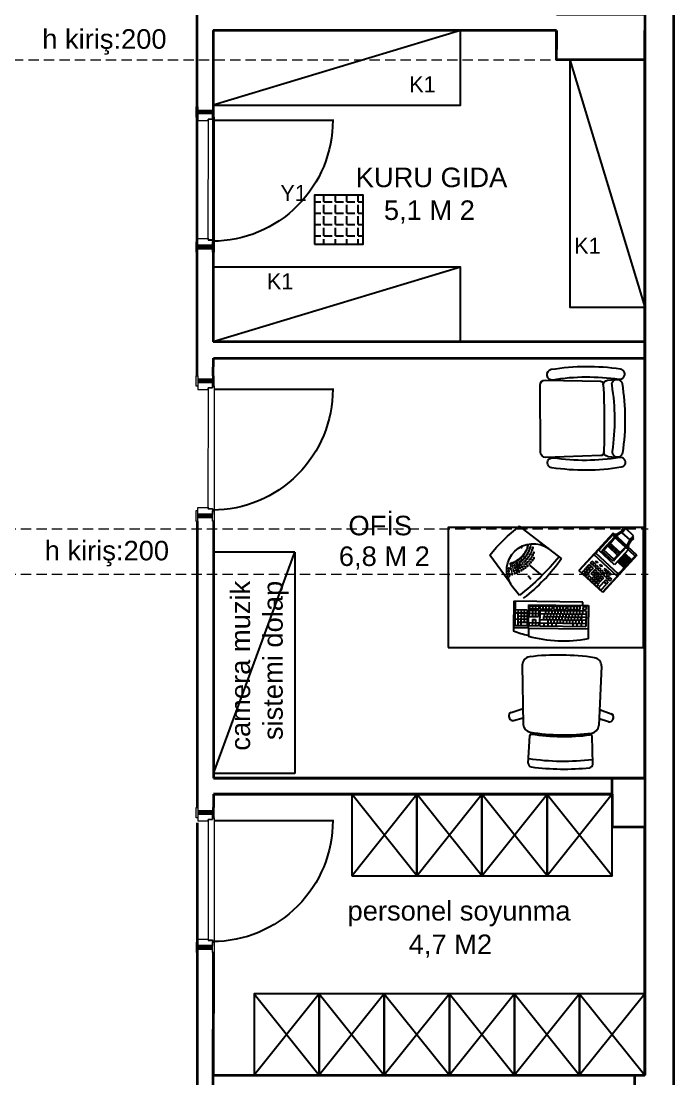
# Model space of a CAD drawing. Header units: millimetres. Extents: x 30084 to 42641, y -1284 to 1636.
# Drawn here: x 32690 to 33091, y -80 to 570 of the extents above; entities that cross this region are included whole.
import ezdxf

# ---------------------------------------------------------------- set-up
doc = ezdxf.new("R2010")
doc.units = ezdxf.units.MM
for name, pattern in [('CENTER2', [28.575, 19.05, -3.175, 3.175, -3.175]), ('DASHED', [19.05, 12.7, -6.35]), ('DASHED2', [9.525, 6.35, -3.175])]:
    doc.linetypes.add(name, pattern=pattern)
for name, color, linetype, lineweight in [('1-kutu profil', 5, 'Continuous', 0), ('b_mob kesit', 14, 'Continuous', 30), ('no3_duvar mevcut', 4, 'Continuous', 35), ('no3_kiriş izdüşüm', 172, 'DASHED', 15), ('T_alcipan', 32, 'Continuous', 15), ('t_görünüş', 45, 'Continuous', 25), ('t_tarama', 252, 'Continuous', 25), ('t_tefris', 38, 'Continuous', 25), ('t_tefris ince', 34, 'Continuous', 15), ('t_ölçü', 40, 'Continuous', 25)]:
    doc.layers.add(name, color=color, linetype=linetype, lineweight=lineweight)
for name, color, linetype in [('S2000-002 Çizgi', 7, 'Continuous'), ('t_tefriş', 206, 'Continuous'), ('TEMEL', 2, 'Continuous')]:
    doc.layers.add(name, color=color, linetype=linetype)
doc.layers.add('Y-MEVCUT AGACLAR', color=251, linetype='CENTER2', lineweight=15, plot=False)
doc.styles.get("Standard").update_dxf_attribs({"font": 'arial.ttf'})
doc.styles.add('TAKSİM', font='GOTHIC.TTF', dxfattribs={"height": 20})

# ---------------------------------------------------------------- blocks, each defined once
blk = doc.blocks.new('llllll')
at = {"layer": 'b_mob kesit'}
for p, q in [((7243.17, -4372.43), (7234.27, -4367.87)), ((7243.72, -4371.36), (7234.82, -4366.8)), ((7200.82, -4454.96), (7191.92, -4450.39)), ((7201.37, -4453.89), (7192.47, -4449.32))]:
    blk.add_line(p, q, dxfattribs=at)
at = {"layer": 'T_alcipan'}
blk.add_line((7201.37, -4453.89), (7192.47, -4449.32), dxfattribs=at)
at = {"layer": 't_tarama'}
blk.add_line((7205.1, -4449.9), (7277.48, -4487.04), dxfattribs=at)
blk.add_arc((7203.73, -4448.86), 82.29, 332.62671, 62.70128, dxfattribs=at)
at = {"layer": 't_tefris ince'}
for points in [[(7232.79, -4370.76), (7231.72, -4370.21), (7234.92, -4363.98), (7235.99, -4364.53)], [(7241.69, -4375.32), (7242.75, -4375.87), (7245.95, -4369.64), (7244.88, -4369.1)], [(7193.95, -4446.43), (7192.88, -4445.88), (7189.69, -4452.11), (7190.76, -4452.66)], [(7202.85, -4451), (7203.92, -4451.55), (7200.72, -4457.77), (7199.65, -4457.23)]]:
    blk.add_lwpolyline(points, close=True, dxfattribs=at)
for points in [[(7233.82, -4368.76), (7231.76, -4372.76), (7237.99, -4375.96), (7238.45, -4375.07), (7241.12, -4376.44), (7242.71, -4373.32), (7233.82, -4368.76)], [(7204.18, -4451.68), (7202.85, -4451), (7203.42, -4449.89), (7200.75, -4448.52), (7238.26, -4375.42)], [(7237.9, -4376.13), (7238.26, -4375.42), (7240.93, -4376.79), (7241.39, -4375.9), (7242.72, -4376.59), (7204.18, -4451.68), (7204.18, -4451.68)], [(7192.93, -4448.43), (7194.98, -4444.43), (7201.21, -4447.63), (7200.75, -4448.52), (7203.42, -4449.89), (7201.82, -4453), (7192.93, -4448.43)]]:
    blk.add_lwpolyline(points, dxfattribs=at)
blk = doc.blocks.new('A$C4380156F')
for p, q in [((85.7, 195), (74.2, 200)), ((74.2, 200), (74.2, 0)), ((74.2, 200), (384.7, 200)), ((79.9, 197.5), (384.7, 197.5)), ((85.7, 195), (85.7, 106)), ((85.7, 195), (120.4, 195)), ((114.3, 197.5), (180.3, 197.5)), ((116.8, 195.6), (114.3, 197.5)), ((116, 196.2), (119, 196.2)), ((119.8, 195.6), (117.3, 197.5)), ((123.8, 195.6), (121.3, 197.5)), ((123, 196.2), (126, 196.2)), ((126.8, 195.6), (124.3, 197.5)), ((124.4, 195), (127.4, 195)), ((130.8, 195.6), (128.3, 197.5)), ((130, 196.2), (133, 196.2)), ((133.8, 195.6), (131.3, 197.5)), ((131.4, 195), (134.4, 195)), ((137.8, 195.6), (135.3, 197.5)), ((137, 196.2), (140, 196.2)), ((140.8, 195.6), (138.3, 197.5)), ((138.4, 195), (141.4, 195)), ((144.8, 195.6), (142.3, 197.5)), ((144, 196.2), (147, 196.2)), ((147.8, 195.6), (145.3, 197.5)), ((145.4, 195), (148.4, 195)), ((151.8, 195.6), (149.3, 197.5)), ((151, 196.2), (154, 196.2)), ((154.8, 195.6), (152.3, 197.5)), ((152.4, 195), (155.4, 195)), ((158.8, 195.6), (156.3, 197.5)), ((158, 196.2), (161, 196.2)), ((161.8, 195.6), (159.3, 197.5)), ((159.4, 195), (162.4, 195)), ((165.8, 195.6), (163.3, 197.5)), ((165, 196.2), (168, 196.2)), ((168.8, 195.6), (166.3, 197.5)), ((166.4, 195), (169.4, 195)), ((172.8, 195.6), (170.3, 197.5)), ((172, 196.2), (175, 196.2)), ((175.8, 195.6), (173.3, 197.5)), ((173.4, 195), (176.4, 195)), ((179.8, 195.6), (177.3, 197.5)), ((179, 196.2), (182, 196.2)), ((182.8, 195.6), (180.3, 197.5)), ((180.4, 195), (223.7, 195)), ((223.7, 195), (220.6, 197.5)), ((223.7, 195), (236.7, 195)), ((236.7, 195), (250.7, 197.5)), ((236.7, 195), (236.7, 5)), ((250.7, 197.5), (250.7, 2.5)), ((384.7, 200), (384.7, 0)), ((79.9, 138.3), (79.9, 6.3)), ((85.7, 138.3), (79.9, 138.3)), ((85.7, 138.3), (210.7, 138.3)), ((117.6, 194), (117.6, 143)), ((117.6, 143), (120.6, 143)), ((120.6, 194), (120.6, 143)), ((124.6, 194), (124.6, 143)), ((124.6, 143), (127.6, 143)), ((127.6, 194), (127.6, 143)), ((131.6, 194), (131.6, 143)), ((131.6, 143), (134.6, 143)), ((134.6, 194), (134.6, 143)), ((138.6, 194), (138.6, 143)), ((138.6, 143), (141.6, 143)), ((141.6, 194), (141.6, 143)), ((145.6, 194), (145.6, 143)), ((145.6, 143), (148.6, 143)), ((148.6, 194), (148.6, 143)), ((152.6, 194), (152.6, 143)), ((152.6, 143), (155.6, 143)), ((155.6, 194), (155.6, 143)), ((159.6, 194), (159.6, 143)), ((159.6, 143), (162.6, 143)), ((162.6, 194), (162.6, 143)), ((166.6, 194), (166.6, 143)), ((166.6, 143), (169.6, 143)), ((169.6, 194), (169.6, 143)), ((173.6, 194), (173.6, 143)), ((173.6, 143), (176.6, 143)), ((176.6, 194), (176.6, 143)), ((180.6, 194), (180.6, 143)), ((180.6, 143), (183.6, 143)), ((183.6, 194), (183.6, 143)), ((210.7, 138.3), (210.7, 6.3)), ((266.1, 162.5), (276.1, 162.5)), ((266.1, 147.5), (266.1, 162.5)), ((266.1, 147.5), (276.1, 147.5)), ((266.1, 144.5), (276.1, 144.5)), ((266.1, 129.5), (266.1, 144.5)), ((276.1, 147.5), (276.1, 162.5)), ((276.1, 129.5), (276.1, 144.5)), ((287.3, 185.5), (287.3, 170.5)), ((302.1, 185.3), (287.3, 185.3)), ((302.1, 170.5), (287.3, 170.5)), ((302.1, 167.5), (287.3, 167.5)), ((287.3, 167.5), (287.3, 152.5)), ((302.1, 152.5), (287.3, 152.5)), ((302.1, 149.5), (287.3, 149.5)), ((287.3, 149.5), (287.3, 124.9)), ((302.1, 185.5), (302.1, 170.5)), ((302.1, 167.5), (302.1, 152.5)), ((302.1, 149.5), (302.1, 124.9)), ((328.7, 181.5), (313.9, 181.5)), ((313.9, 181.5), (313.9, 161.5)), ((328.7, 161.5), (313.9, 161.5)), ((328.7, 143.5), (313.9, 143.5)), ((313.9, 143.5), (313.9, 128.5)), ((328.7, 181.5), (328.7, 161.5)), ((328.7, 143.5), (328.7, 128.5)), ((381.9, 181.5), (331.6, 181.5)), ((331.6, 181.5), (331.6, 161.5)), ((381.9, 161.5), (331.6, 161.5)), ((331.6, 143.5), (331.6, 128.5)), ((346.4, 143.5), (331.6, 143.5)), ((346.4, 143.5), (346.4, 128.5)), ((349.4, 143.5), (349.4, 128.5)), ((364.1, 143.5), (349.4, 143.5)), ((364.1, 143.5), (364.1, 128.5)), ((367.1, 148.5), (381.9, 148.5)), ((367.1, 148.5), (367.1, 128.5)), ((381.9, 181.5), (381.9, 161.5)), ((381.9, 148.5), (381.9, 128.5)), ((0, 103.3), (0, 37.3)), ((0, 103.3), (17.7, 103.3)), ((31.9, 111.3), (9.2, 111.3)), ((9.2, 105.3), (9.2, 111.3)), ((32.6, 105.3), (9.2, 105.3)), ((11.7, 103.3), (11.7, 105.3)), ((14.7, 114.8), (22.6, 114.8)), ((14.7, 113.3), (14.7, 114.8)), ((14.7, 113.3), (22.6, 113.3)), ((35.3, 103.3), (17.7, 103.3)), ((20.6, 113.3), (20.6, 111.3)), ((22.6, 114.8), (25.5, 111.3)), ((22.6, 113.3), (22.6, 111.3)), ((23.7, 103.3), (23.7, 105.3)), ((66.2, 119.3), (31.9, 111.3)), ((66.9, 113.3), (32.6, 105.3)), ((35.3, 37.3), (35.3, 103.3)), ((74.2, 119.3), (66.2, 119.3)), ((74.2, 126.3), (66.9, 126.3)), ((66.9, 119.3), (66.9, 126.3)), ((74.2, 113.3), (66.9, 113.3)), ((66.9, 106.3), (66.9, 113.3)), ((74.2, 106.3), (66.9, 106.3)), ((71.2, 119.3), (71.2, 126.3)), ((71.2, 106.3), (71.2, 113.3)), ((82.8, 28.3), (82.8, 112.3)), ((85.7, 117.3), (83, 112.6)), ((85.7, 117.3), (200.7, 117.3)), ((85.7, 114.3), (85.7, 26.3)), ((131.7, 111.3), (85.7, 114.3)), ((131.7, 117.3), (131.7, 23.3)), ((133.7, 117.3), (133.7, 23.3)), ((143.1, 117.3), (143.1, 23.3)), ((146.7, 115.3), (143.2, 117.3)), ((153.7, 117.3), (146.7, 115.3)), ((146.7, 111.3), (146.7, 115.3)), ((153.7, 111.3), (146.7, 111.3)), ((153.7, 117.3), (188.7, 114.3)), ((153.7, 117.3), (153.7, 111.3)), ((153.7, 111.3), (188.7, 111.3)), ((153.7, 29.3), (153.7, 111.3)), ((188.7, 114.3), (200.7, 117.3)), ((188.7, 111.3), (188.7, 114.3)), ((188.7, 111.3), (188.7, 29.3)), ((200.7, 117.3), (200.7, 23.3)), ((266.1, 129.5), (276.1, 129.5)), ((266.1, 126.5), (276.1, 126.5)), ((266.1, 111.5), (266.1, 126.5)), ((266.1, 111.5), (276.1, 111.5)), ((268.6, 72.5), (268.6, 87.5)), ((268.6, 87.5), (273.6, 87.5)), ((273.6, 72.5), (268.6, 72.5)), ((269.3, 76.7), (269.3, 86.7)), ((269.3, 86.7), (272.8, 86.7)), ((272.8, 76.7), (269.3, 76.7)), ((272.8, 86.7), (272.8, 76.7)), ((273.6, 87.5), (273.6, 72.5)), ((276.1, 111.5), (276.1, 126.5)), ((302.1, 124.9), (287.3, 124.9)), ((302.1, 117.9), (287.3, 117.9)), ((287.3, 117.9), (287.3, 102.9)), ((302.1, 102.9), (287.3, 102.9)), ((302.1, 97.1), (287.3, 97.1)), ((287.3, 97.1), (287.3, 82.1)), ((302.1, 82.1), (287.3, 82.1)), ((302.1, 76.3), (287.3, 76.3)), ((287.3, 76.3), (287.3, 61.3)), ((302.1, 117.9), (302.1, 102.9)), ((302.1, 97.1), (302.1, 82.1)), ((302.1, 76.3), (302.1, 61.3)), ((328.7, 128.5), (313.9, 128.5)), ((328.7, 125.5), (313.9, 125.5)), ((313.9, 125.5), (313.9, 110.5)), ((328.7, 110.5), (313.9, 110.5)), ((328.7, 107.5), (313.9, 107.5)), ((328.7, 107.5), (313.9, 107.5)), ((313.9, 107.5), (313.9, 92.5)), ((328.7, 92.5), (313.9, 92.5)), ((328.7, 92.5), (313.9, 92.5)), ((328.7, 84.5), (313.9, 84.5)), ((313.9, 84.5), (313.9, 69.5)), ((328.7, 69.5), (313.9, 69.5)), ((328.7, 125.5), (328.7, 110.5)), ((328.7, 107.5), (328.7, 92.5)), ((328.7, 84.5), (328.7, 69.5)), ((346.4, 128.5), (331.6, 128.5)), ((346.4, 125.5), (331.6, 125.5)), ((331.6, 125.5), (331.6, 110.5)), ((346.4, 110.5), (331.6, 110.5)), ((346.4, 107.5), (331.6, 107.5)), ((331.6, 107.5), (331.6, 92.5)), ((346.4, 92.5), (331.6, 92.5)), ((346.4, 84.5), (331.6, 84.5)), ((331.6, 84.5), (331.6, 69.5)), ((346.4, 69.5), (331.6, 69.5)), ((346.4, 125.5), (346.4, 110.5)), ((346.4, 107.5), (346.4, 92.5)), ((346.4, 84.5), (346.4, 69.5)), ((364.1, 128.5), (349.4, 128.5)), ((364.1, 125.5), (349.4, 125.5)), ((349.4, 125.5), (349.4, 110.5)), ((364.1, 110.5), (349.4, 110.5)), ((364.1, 107.5), (349.4, 107.5)), ((349.4, 107.5), (349.4, 92.5)), ((364.1, 92.5), (349.4, 92.5)), ((364.1, 125.5), (364.1, 110.5)), ((364.1, 107.5), (364.1, 92.5)), ((381.9, 128.5), (367.1, 128.5)), ((381.9, 125.5), (367.1, 125.5)), ((367.1, 125.5), (367.1, 110.5)), ((381.9, 110.5), (367.1, 110.5)), ((381.9, 107.5), (367.1, 107.5)), ((367.1, 107.5), (367.1, 92.5)), ((381.9, 92.5), (367.1, 92.5)), ((381.9, 89.5), (367.1, 89.5)), ((367.1, 89.5), (367.1, 69.5)), ((367.1, 69.5), (381.9, 69.5)), ((381.9, 125.5), (381.9, 110.5)), ((381.9, 107.5), (381.9, 92.5)), ((381.9, 89.5), (381.9, 69.5)), ((0, 37.3), (17.7, 37.3)), ((32.6, 35.3), (9.2, 35.3)), ((9.2, 35.3), (9.2, 29.3)), ((31.9, 29.3), (9.2, 29.3)), ((11.7, 37.3), (11.7, 35.3)), ((14.7, 27.3), (22.6, 27.3)), ((14.7, 27.3), (14.7, 25.8)), ((14.7, 25.8), (22.6, 25.8)), ((35.3, 37.3), (17.7, 37.3)), ((20.6, 27.3), (20.6, 29.3)), ((22.6, 25.8), (25.5, 29.3)), ((22.6, 27.3), (22.6, 29.3)), ((23.7, 37.3), (23.7, 35.3)), ((66.2, 21.3), (31.9, 29.3)), ((66.9, 27.3), (32.6, 35.3)), ((74.2, 21.3), (66.2, 21.3)), ((66.9, 34.3), (66.9, 27.3)), ((74.2, 34.3), (66.9, 34.3)), ((74.2, 27.3), (66.9, 27.3)), ((66.9, 21.3), (66.9, 14.3)), ((74.2, 14.3), (66.9, 14.3)), ((71.2, 34.3), (71.2, 27.3)), ((71.2, 21.3), (71.2, 14.3)), ((85.7, 16.3), (74.2, 11.3)), ((85.7, 6.3), (79.9, 6.3)), ((79.9, 2.5), (384.7, 2.5)), ((85.7, 23.3), (83, 27.9)), ((131.7, 29.3), (85.7, 26.3)), ((85.7, 23.3), (200.7, 23.3)), ((85.7, 23.3), (85.7, 16.3)), ((85.7, 6.3), (210.7, 6.3)), ((146.7, 25.3), (143.2, 23.3)), ((153.7, 29.3), (146.7, 29.3)), ((146.7, 29.3), (146.7, 25.3)), ((153.7, 23.3), (146.7, 25.3)), ((153.7, 23.3), (153.7, 29.3)), ((153.7, 29.3), (188.7, 29.3)), ((153.7, 23.3), (188.7, 26.3)), ((188.7, 29.3), (188.7, 26.3)), ((188.7, 26.3), (200.7, 23.3)), ((223.7, 5), (236.7, 5)), ((236.7, 5), (250.7, 2.5)), ((268.6, 38.5), (268.6, 53.5)), ((268.6, 53.5), (273.6, 53.5)), ((273.6, 38.5), (268.6, 38.5)), ((269.3, 42.7), (269.3, 52.7)), ((269.3, 52.7), (272.8, 52.7)), ((272.8, 42.7), (269.3, 42.7)), ((272.8, 52.7), (272.8, 42.7)), ((273.6, 53.5), (273.6, 38.5)), ((302.1, 61.3), (287.3, 61.3)), ((302.1, 55.5), (287.3, 55.5)), ((287.3, 55.5), (287.3, 40.5)), ((302.1, 40.5), (287.3, 40.5)), ((302.1, 37.5), (287.3, 37.5)), ((287.3, 37.5), (287.3, 22.5)), ((302.1, 22.5), (287.3, 22.5)), ((302.1, 55.5), (302.1, 40.5)), ((302.1, 37.5), (302.1, 22.5)), ((313.9, 55.5), (334.6, 55.5)), ((313.9, 55.5), (313.9, 40.5)), ((313.9, 40.5), (334.6, 40.5)), ((328.7, 37.5), (313.9, 37.5)), ((313.9, 37.5), (313.9, 22.5)), ((328.7, 22.5), (313.9, 22.5)), ((328.7, 37.5), (328.7, 22.5)), ((346.4, 37.5), (331.6, 37.5)), ((331.6, 37.5), (331.6, 22.5)), ((346.4, 22.5), (331.6, 22.5)), ((334.6, 40.5), (334.6, 55.5)), ((337.6, 40.5), (337.6, 55.5)), ((337.6, 55.5), (358.2, 55.5)), ((337.6, 40.5), (358.2, 40.5)), ((346.4, 37.5), (346.4, 22.5)), ((364.1, 37.5), (349.4, 37.5)), ((349.4, 37.5), (349.4, 22.5)), ((364.1, 22.5), (349.4, 22.5)), ((358.2, 40.5), (358.2, 55.5)), ((361.2, 40.5), (361.2, 55.5)), ((361.2, 55.5), (381.9, 55.5)), ((361.2, 40.5), (381.9, 40.5)), ((364.1, 37.5), (364.1, 22.5)), ((381.9, 37.5), (367.1, 37.5)), ((367.1, 37.5), (367.1, 22.5)), ((381.9, 22.5), (367.1, 22.5)), ((381.9, 55.5), (381.9, 40.5)), ((381.9, 37.5), (381.9, 22.5)), ((74.2, 0), (384.7, 0))]:
    blk.add_line(p, q)
for centre, radius, start, end in [((115.6, 194), 2, 0, 53.1301), ((118.6, 194), 2, 0, 52.90993), ((122.6, 194), 2, 0, 53.1301), ((125.6, 194), 2, 0, 52.90993), ((129.6, 194), 2, 0, 53.1301), ((132.6, 194), 2, 0, 52.90993), ((136.6, 194), 2, 0, 53.1301), ((139.6, 194), 2, 0, 52.90993), ((143.6, 194), 2, 0, 53.1301), ((146.6, 194), 2, 0, 52.90993), ((150.6, 194), 2, 0, 53.1301), ((153.6, 194), 2, 0, 52.90993), ((157.6, 194), 2, 0, 53.1301), ((160.6, 194), 2, 0, 52.90993), ((164.6, 194), 2, 0, 53.1301), ((167.6, 194), 2, 0, 52.90993), ((171.6, 194), 2, 0, 53.1301), ((174.6, 194), 2, 0, 52.90993), ((178.6, 194), 2, 0, 53.1301), ((181.6, 194), 2, 0, 52.90993), ((85.8, 110.9), 3.32, 92.95298, 156.69599), ((85.8, 29.6), 3.32, 203.30401, 267.04702)]:
    blk.add_arc(centre, radius, start, end)
blk = doc.blocks.new('A$C270B2AB9')
at = {"color": 162, "rotation": 45}
blk.add_blockref('A$C4380156F', (89, -26.3), dxfattribs=at)
blk = doc.blocks.new('hjhjksas')
at = {"layer": 't_tefris', "extrusion": (0, 0, -1)}
for p, q in [((-27416.24, -6667.18), (-27418.82, -6674.51)), ((-27416.24, -6667.18), (-27418.82, -6674.51)), ((-27411.41, -6668.75), (-27413.16, -6674.62)), ((-27411.41, -6668.75), (-27413.16, -6674.62)), ((-27445.56, -6673.69), (-27409.14, -6674.81)), ((-27445.56, -6673.69), (-27409.14, -6674.81)), ((-27385.2, -6678.22), (-27402.37, -6678.81)), ((-27402.03, -6695), (-27403.03, -6695)), ((-27402.03, -6695), (-27403.03, -6695)), ((-27402.02, -6695.3), (-27403.02, -6695.3)), ((-27402.02, -6695.3), (-27403.02, -6695.3)), ((-27402.03, -6701), (-27403.03, -6701)), ((-27402.03, -6701), (-27403.03, -6701)), ((-27402.02, -6700.7), (-27403.02, -6700.7)), ((-27402.02, -6700.7), (-27403.02, -6700.7)), ((-27445.56, -6722.3), (-27409.14, -6721.18)), ((-27445.56, -6722.3), (-27409.14, -6721.18)), ((-27416.24, -6728.75), (-27418.8, -6721.48)), ((-27418.45, -6722.47), (-27418.8, -6721.48)), ((-27416.24, -6728.75), (-27418.8, -6721.48)), ((-27418.45, -6722.47), (-27418.8, -6721.48)), ((-27411.41, -6727.18), (-27413.16, -6721.31)), ((-27411.41, -6727.18), (-27413.16, -6721.31)), ((-27385.2, -6717.77), (-27402.37, -6717.18))]:
    blk.add_line(p, q, dxfattribs=at)
for centre, radius, start, end in [((27414.36, -6667.84), 2, 19.35633, 107.0092), ((27414.36, -6667.84), 2, 19.35633, 107.0092), ((27423.57, -6697.96), 33.5, 107.0092, 108.9908), ((27423.57, -6697.96), 33.5, 107.0092, 108.9908), ((27413.32, -6668.18), 2, 108.9908, 196.64367), ((27413.32, -6668.18), 2, 108.9908, 196.64367), ((27445.72, -6678.69), 5, 7.60265, 91.7534), ((27445.72, -6678.69), 5, 7.60265, 91.7534), ((27409.29, -6679.8), 5, 91.7534, 171.84592), ((27409.29, -6679.8), 5, 91.7534, 171.84592), ((27301.31, -6697.96), 150.69, 352.37316, 7.60265), ((27301.31, -6697.96), 150.69, 352.37316, 7.60265), ((27423.57, -6697.96), 33.5, 35.0092, 35.89023), ((27423.57, -6697.96), 33.5, 35.0092, 35.89023), ((27536.25, -6698), 133.25, 171.84592, 188.15408), ((27536.25, -6698), 133.25, 171.84592, 188.15408), ((27402.23, -6679.8), 1, 352.26956, 81.84592), ((27402.23, -6679.8), 1, 352.26956, 81.84592), ((27536.25, -6698), 134.25, 172.26956, 187.73044), ((27536.25, -6698), 134.25, 172.26956, 187.73044), ((27529.75, -6698), 142.88, 172.1135, 187.8865), ((27385.09, -6680.22), 2, 86.84127, 172.99508), ((27529.75, -6698), 147.75, 172.99508, 187.00492), ((27402.23, -6716.19), 1, 278.15408, 7.73044), ((27402.23, -6716.19), 1, 278.15408, 7.73044), ((27385.09, -6715.77), 2, 187.00492, 273.15873), ((27445.71, -6717.3), 5, 268.2466, 352.37316), ((27445.71, -6717.3), 5, 268.2466, 352.37316), ((27409.29, -6716.19), 5, 188.15408, 268.2466), ((27409.29, -6716.19), 5, 188.15408, 268.2466), ((27414.36, -6728.09), 2, 252.9908, 340.64367), ((27414.13, -6727.89), 2.28, 230.19293, 337.82389), ((27413.32, -6727.75), 2, 163.35633, 251.0092), ((27413.32, -6727.75), 2, 163.35633, 251.0092)]:
    blk.add_arc(centre, radius, start, end, dxfattribs=at)
blk = doc.blocks.new('K-BKLEME')
for p, q in [((-29.29, 50.29), (-29.81, 56.61)), ((28.51, 50.38), (29.01, 56.7)), ((-28.62, 44.96), (-29.62, 3.17)), ((28.98, 3.25), (27.85, 45.04)), ((-25.67, -0.78), (25.04, -0.7))]:
    blk.add_line(p, q)
for points in [[(-29.92, 8.87, -0.077504), (-29.99, 59.05, 1), (-37.61, 60.23, 0.077504), (-37.53, 7.67, 1)], [(-25.49, 53.81, -0.077504), (24.69, 53.88, 1), (25.87, 61.5, 0.077504), (-26.69, 61.42, 1)], [(29.25, 8.96, 0.077504), (29.18, 59.14, -1), (36.79, 60.34, -0.077504), (36.87, 7.78, -1)]]:
    blk.add_lwpolyline(points, format="xyb", close=True)
for centre, radius, start, end in [((-25.92, 50.57), 3.39, 184.69448, 272.6484), ((25.13, 50.65), 3.39, 267.5228, 355.47671), ((-26.36, 44.9), 2.26, 92.71973, 178.61685), ((-0.25, -519.63), 567.43, 87.45146, 92.6484), ((25.59, 44.98), 2.26, 1.55435, 87.45146), ((-25.67, 3.17), 3.95, 180.0856, 270.0856), ((25.03, 3.25), 3.95, 270.0856, 0.0856)]:
    blk.add_arc(centre, radius, start, end)

msp = doc.modelspace()

# ---------------------------------------------------------------- hatches: boundary and pattern name
h = msp.add_hatch()
h.set_pattern_fill('ANGLE', color=256)
h.set_pattern_definition([(0, (24877.763, 3287.4974), (0, 6.985), [5.08, -1.905]), (90, (24877.763, 3287.4974), (-6.985, 4e-16), [5.08, -1.905])])
h.paths.add_polyline_path([(32869.74, 432.66), (32899.74, 432.66), (32899.74, 462.66), (32869.74, 462.66)])

# ---------------------------------------------------------------- linework, layer by layer
msp.add_lwpolyline([(32869.74, 432.66), (32899.74, 432.66), (32899.74, 462.66), (32869.74, 462.66)], close=True)
at = {"layer": 'no3_duvar mevcut'}
for p, q in [((33090.53, -517.19), (33090.53, 580.35)), ((33018.53, 563.85), (32807.55, 563.85)), ((32807.55, 563.85), (32807.55, 372.53)), ((33018.53, 552.2), (33018.53, 563.85)), ((33018.53, 563.85), (33018.53, 552.2)), ((33018.53, 552.2), (33018.53, 563.85)), ((33072.64, 366.03), (33072.64, 563.85)), ((33072.64, 104.7), (33072.64, 558.7)), ((33072.64, 558.7), (33072.64, -77.8)), ((33072.64, 545.85), (33018.53, 545.85)), ((32797.55, 372.53), (32797.55, 362.53)), ((33072.64, 372.53), (32807.55, 372.53)), ((32797.55, 362.53), (32797.55, 351.68)), ((32807.61, 351.68), (32807.63, 362.53)), ((32807.63, 362.53), (33017.95, 362.53)), ((32807.63, 362.53), (33072.64, 362.53)), ((32797.78, 262.53), (32797.78, 86.66)), ((32807.8, 262.53), (32807.73, 104.7)), ((32807.73, 104.7), (33072.64, 104.7)), ((33072.64, 104.7), (32807.73, 104.7)), ((33052.64, 94.7), (33052.64, 104.7)), ((33052.64, 104.7), (33072.64, 104.7)), ((32807.73, 94.7), (32807.72, 86.66)), ((33052.64, 94.7), (32807.73, 94.7)), ((33052.64, 94.7), (33052.64, 74.7)), ((32797.6, 77.23), (32797.6, -215.17)), ((33052.64, 74.7), (33072.64, 74.7)), ((33072.64, -77.8), (33072.64, 74.7)), ((32807.45, -2.49), (32807.38, -182.97)), ((32807.63, -2.49), (32807.55, -77.8)), ((32807.42, -77.8), (33066.37, -77.8)), ((32807.55, -77.8), (33072.64, -77.8)), ((33066.37, -77.8), (33065.93, -329.15)), ((33066.37, -77.8), (33072.64, -77.8))]:
    msp.add_line(p, q, dxfattribs=at)
for points in [[(32235.14, -523.15), (32681.01, -523.15), (32681.01, -517.19), (33090.53, -517.19), (33090.53, 580.35), (33090.53, 965.85), (32331.14, 965.85), (32331.14, 357.61), (32384.14, 357.61), (32384.14, 177.85), (32375.14, 177.85), (32375.14, -50.15), (32335.14, -50.15), (32335.14, -201.15), (32235.14, -201.15), (32235.14, -523.15)], [(32797.55, 580.35), (32797.55, 362.53)], [(33018.53, 573.85), (33072.64, 573.85), (33072.64, 545.85), (33018.53, 545.85), (33018.53, 563.85)], [(32807.63, 362.53), (33072.93, 362.53)], [(32807.73, 104.7), (33072.64, 104.7)], [(32807.73, 94.7), (33052.64, 94.7)]]:
    msp.add_lwpolyline(points, dxfattribs=at)
at = {"layer": 'no3_kiriş izdüşüm', "linetype": 'DASHED2'}
for points in [[(32351.14, 545.85), (33072.64, 545.85)], [(32394.14, 257.85), (33074.75, 257.85)], [(32394.14, 229.85), (33074.75, 229.85)]]:
    msp.add_lwpolyline(points, dxfattribs=at)
at = {"layer": 'S2000-002 Çizgi'}
for p, q in [((32959.55, 563.85), (32807.55, 517.85)), ((33026.64, 545.85), (33072.64, 393.85)), ((32959.55, 418.53), (32807.55, 372.53))]:
    msp.add_line(p, q, dxfattribs=at)
for points in [[(32807.55, 517.85), (32959.55, 517.85), (32959.55, 563.85), (32807.55, 563.85)], [(33072.64, 393.85), (33072.64, 545.85), (33026.64, 545.85), (33026.64, 393.85)], [(32807.55, 372.53), (32959.55, 372.53), (32959.55, 418.53), (32807.55, 418.53)]]:
    msp.add_lwpolyline(points, close=True, dxfattribs=at)
at = {"layer": 't_görünüş'}
for p, q in [((32892.64, 44.7), (32932.64, 94.7)), ((32932.64, 44.7), (32892.64, 94.7)), ((32932.64, 44.7), (32972.64, 94.7)), ((32972.64, 44.7), (32932.64, 94.7)), ((32972.64, 44.7), (33012.64, 94.7)), ((33012.64, 44.7), (32972.64, 94.7)), ((33052.64, 94.7), (33012.64, 44.7)), ((33012.93, 94.35), (33052.93, 44.35)), ((32872.64, -27.8), (32832.64, -77.8)), ((32832.64, -27.8), (32872.64, -77.8)), ((32912.64, -27.8), (32872.64, -77.8)), ((32872.64, -27.8), (32912.64, -77.8)), ((32952.64, -27.8), (32912.64, -77.8)), ((32912.64, -27.8), (32952.64, -77.8)), ((32992.64, -27.8), (32952.64, -77.8)), ((32952.64, -27.8), (32992.64, -77.8)), ((33032.64, -27.8), (32992.64, -77.8)), ((32992.64, -27.8), (33032.64, -77.8)), ((33072.64, -27.8), (33032.64, -77.8)), ((33032.64, -27.8), (33072.64, -77.8))]:
    msp.add_line(p, q, dxfattribs=at)
for points in [[(32892.64, 44.7), (32932.64, 44.7), (32932.64, 94.7), (32892.64, 94.7)], [(32932.64, 44.7), (32972.64, 44.7), (32972.64, 94.7), (32932.64, 94.7)], [(32972.64, 44.7), (33012.64, 44.7), (33012.64, 94.7), (32972.64, 94.7)], [(33052.64, 94.7), (33012.64, 94.7), (33012.64, 44.7), (33052.64, 44.7)], [(32872.64, -27.8), (32832.64, -27.8), (32832.64, -77.8), (32872.64, -77.8)], [(32912.64, -27.8), (32872.64, -27.8), (32872.64, -77.8), (32912.64, -77.8)], [(32952.64, -27.8), (32912.64, -27.8), (32912.64, -77.8), (32952.64, -77.8)], [(32992.64, -27.8), (32952.64, -27.8), (32952.64, -77.8), (32992.64, -77.8)], [(33032.64, -27.8), (32992.64, -27.8), (32992.64, -77.8), (33032.64, -77.8)], [(33072.64, -27.8), (33032.64, -27.8), (33032.64, -77.8), (33072.64, -77.8)]]:
    msp.add_lwpolyline(points, close=True, dxfattribs=at)
at = {"layer": 't_tefris', "extrusion": (0, 0, -1)}
for p, q in [((33021.59, 239.46), (32995.77, 259.39)), ((32990.38, 223.87), (32977.42, 241.53)), ((33002.02, 235.24), (33008.35, 229.98)), ((33001.08, 229.13), (33002.77, 226.8)), ((32990.69, 223.39), (32995.78, 216.92)), ((32992.18, 213.23), (32991.95, 196.93)), ((33034.67, 212.64), (32992.18, 213.23)), ((32992.98, 213.22), (32992.77, 198.4)), ((33000.5, 207.79), (32992.91, 207.9)), ((32994.81, 207.87), (32994.78, 205.97)), ((33001.25, 196.6), (33001.45, 211.1)), ((33001.45, 211.1), (33034.65, 210.64)), ((33001.82, 208.59), (33001.84, 210.49)), ((33001.84, 210.49), (33001.82, 208.59)), ((33001.82, 208.59), (33007.52, 208.52)), ((33001.84, 210.49), (33007.54, 210.42)), ((33003.74, 210.47), (33003.72, 208.57)), ((33005.64, 210.44), (33005.62, 208.54)), ((33007.54, 210.42), (33007.52, 208.52)), ((33008.14, 210.41), (33008.12, 208.51)), ((33008.12, 208.51), (33015.71, 208.4)), ((33008.14, 210.41), (33015.74, 210.3)), ((33010.04, 210.38), (33010.02, 208.48)), ((33011.94, 210.36), (33011.91, 208.46)), ((33013.84, 210.33), (33013.81, 208.43)), ((33015.74, 210.3), (33015.71, 208.4)), ((33016.69, 210.27), (33016.67, 208.37)), ((33016.67, 208.37), (33024.26, 208.27)), ((33016.69, 210.27), (33024.29, 210.17)), ((33018.59, 210.25), (33018.57, 208.35)), ((33020.49, 210.22), (33020.46, 208.32)), ((33022.39, 210.19), (33022.36, 208.29)), ((33024.29, 210.17), (33024.26, 208.27)), ((33025.24, 210.17), (33025.21, 208.27)), ((33025.21, 208.27), (33032.81, 208.17)), ((33025.24, 210.17), (33032.84, 210.07)), ((33027.14, 210.15), (33027.11, 208.25)), ((33029.04, 210.12), (33029.01, 208.22)), ((33030.94, 210.09), (33030.91, 208.19)), ((33032.84, 210.07), (33032.81, 208.17)), ((33034.65, 210.64), (33034.67, 212.64)), ((33034.65, 210.64), (33038.15, 210.6)), ((33034.74, 210.04), (33034.71, 208.14)), ((33034.71, 208.14), (33036.61, 208.12)), ((33034.74, 210.04), (33036.64, 210.02)), ((33036.64, 210.02), (33036.61, 208.12)), ((33038.15, 210.6), (33037.95, 196.1)), ((33000.43, 202.1), (32992.83, 202.2)), ((33000.48, 205.9), (32992.88, 206)), ((32994.73, 202.17), (32994.7, 200.27)), ((32994.75, 204.07), (32994.73, 202.17)), ((32994.78, 205.97), (32994.75, 204.07)), ((33000.45, 204), (32994.75, 204.07)), ((32996.63, 202.15), (32996.6, 200.25)), ((32996.65, 204.05), (32996.63, 202.15)), ((32996.68, 205.95), (32996.65, 204.05)), ((32996.71, 207.85), (32996.68, 205.95)), ((32998.53, 202.12), (32998.5, 200.22)), ((32998.55, 204.02), (32998.53, 202.12)), ((32998.58, 205.92), (32998.55, 204.02)), ((32998.6, 207.82), (32998.58, 205.92)), ((33000.43, 202.1), (33000.4, 200.2)), ((33000.45, 204), (33000.43, 202.1)), ((33000.48, 205.9), (33000.45, 204)), ((33000.5, 207.79), (33000.48, 205.9)), ((33001.75, 203.98), (33001.8, 207.78)), ((33001.75, 203.98), (33007.45, 203.9)), ((33001.78, 205.88), (33007.48, 205.8)), ((33001.8, 207.78), (33007.5, 207.7)), ((33003.63, 202.05), (33003.6, 200.15)), ((33003.63, 202.05), (33005.53, 202.03)), ((33003.68, 205.85), (33003.65, 203.95)), ((33003.7, 207.75), (33003.68, 205.85)), ((33005.53, 202.03), (33005.5, 200.13)), ((33005.58, 205.83), (33005.55, 203.93)), ((33005.6, 207.72), (33005.58, 205.83)), ((33007.5, 207.7), (33007.45, 203.9)), ((33008.1, 207.69), (33007.97, 198.19)), ((33008.03, 201.99), (33036.52, 201.6)), ((33008.08, 205.79), (33036.58, 205.4)), ((33008.1, 207.69), (33036.6, 207.3)), ((33010.4, 203.86), (33010.38, 201.96)), ((33010.4, 203.86), (33036.55, 203.5)), ((33010.93, 205.75), (33010.9, 203.85)), ((33011.88, 205.74), (33011.9, 207.64)), ((33012.3, 203.83), (33012.28, 201.93)), ((33012.83, 205.73), (33012.8, 203.83)), ((33013.13, 201.92), (33013.1, 200.02)), ((33013.78, 205.71), (33013.8, 207.61)), ((33014.2, 203.81), (33014.18, 201.91)), ((33014.73, 205.7), (33014.7, 203.8)), ((33015.03, 201.89), (33015, 200)), ((33015.68, 205.69), (33015.7, 207.59)), ((33016.1, 203.78), (33016.07, 201.88)), ((33016.63, 205.67), (33016.6, 203.77)), ((33016.92, 201.87), (33016.9, 199.97)), ((33017.58, 205.66), (33017.6, 207.56)), ((33018, 203.75), (33017.97, 201.85)), ((33018.53, 205.65), (33018.5, 203.75)), ((33018.82, 201.84), (33018.8, 199.94)), ((33019.48, 205.63), (33019.5, 207.53)), ((33019.9, 203.73), (33019.87, 201.83)), ((33020.43, 205.62), (33020.4, 203.72)), ((33020.72, 201.82), (33020.7, 199.92)), ((33021.38, 205.61), (33021.4, 207.51)), ((33021.8, 203.7), (33021.77, 201.8)), ((33022.33, 205.59), (33022.3, 203.7)), ((33022.62, 201.79), (33022.6, 199.89)), ((33023.28, 205.58), (33023.3, 207.48)), ((33023.7, 203.68), (33023.67, 201.78)), ((33024.23, 205.57), (33024.2, 203.67)), ((33024.52, 201.76), (33024.5, 199.86)), ((33025.18, 205.56), (33025.2, 207.46)), ((33025.6, 203.65), (33025.57, 201.75)), ((33026.13, 205.54), (33026.1, 203.64)), ((33026.42, 201.74), (33026.4, 199.84)), ((33027.08, 205.53), (33027.1, 207.43)), ((33027.5, 203.62), (33027.47, 201.72)), ((33028.03, 205.52), (33028, 203.62)), ((33028.32, 201.71), (33028.3, 199.81)), ((33028.98, 205.5), (33029, 207.4)), ((33029.4, 203.6), (33029.37, 201.7)), ((33029.93, 205.49), (33029.9, 203.59)), ((33030.22, 201.69), (33030.2, 199.79)), ((33030.88, 205.48), (33030.9, 207.38)), ((33031.3, 203.57), (33031.27, 201.67)), ((33031.83, 205.46), (33031.8, 203.56)), ((33032.12, 201.66), (33032.1, 199.76)), ((33032.78, 205.45), (33032.8, 207.35)), ((33033.2, 203.55), (33033.17, 201.65)), ((33033.7, 203.54), (33033.67, 201.64)), ((33033.73, 205.44), (33033.7, 203.54)), ((33033.73, 205.44), (33033.7, 203.54)), ((33034.02, 201.63), (33034, 199.73)), ((33034.68, 205.43), (33034.7, 207.32)), ((33036.6, 207.3), (33036.47, 197.8)), ((32991.95, 196.93), (32991.93, 194.93)), ((33001.25, 196.8), (32991.95, 196.93)), ((32992.77, 198.4), (33000.37, 198.3)), ((32994.7, 200.27), (32994.67, 198.37)), ((33000.4, 200.2), (32994.7, 200.27)), ((32996.6, 200.25), (32996.57, 198.35)), ((33000.4, 200.2), (33000.37, 198.3)), ((33001.25, 196.6), (33001.18, 191.6)), ((33037.95, 196.1), (33001.25, 196.6)), ((33001.67, 198.28), (33001.7, 200.18)), ((33001.67, 198.28), (33007.37, 198.2)), ((33001.7, 200.18), (33007.4, 200.1)), ((33003.6, 200.15), (33003.57, 198.25)), ((33005.5, 200.13), (33005.47, 198.23)), ((33007.4, 200.1), (33007.37, 198.2)), ((33007.97, 198.19), (33036.47, 197.8)), ((33008, 200.09), (33036.5, 199.7)), ((33010.82, 198.15), (33010.85, 200.05)), ((33013.32, 198.12), (33013.35, 200.02)), ((33015.82, 198.08), (33015.85, 199.98)), ((33018.32, 198.05), (33018.35, 199.95)), ((33028.62, 197.91), (33028.65, 199.81)), ((33031.12, 197.87), (33031.15, 199.77)), ((33033.65, 199.74), (33033.62, 197.84)), ((33037.95, 196.1), (33037.87, 190.1))]:
    msp.add_line(p, q, dxfattribs=at)
at = {"layer": 't_tefris'}
msp.add_lwpolyline([(32951.87, 184.83), (33071.88, 184.83), (33071.88, 258.57), (32951.87, 258.57)], close=True, dxfattribs=at)
at = {"layer": 't_tefris', "extrusion": (0, 0, -1)}
for centre in [(-33000.9, 247.4), (-33002.55, 247.46), (-32996.9, 246.53), (-32997.03, 240.4), (-32997.71, 241.15), (-32998.34, 241.94), (-32998.91, 242.77), (-32999.01, 240.21), (-32999.43, 243.64), (-32999.73, 241.13), (-32999.89, 244.54), (-33000.29, 245.47), (-33000.38, 242.09), (-33000.63, 246.43), (-33000.96, 243.1), (-33001.06, 240.23), (-33001.47, 244.14), (-33001.78, 241.32), (-33001.91, 245.22), (-33002.27, 246.33), (-33002.43, 242.46), (-33002.99, 243.64), (-33003.19, 240.57), (-33003.47, 244.86), (-33003.87, 246.1), (-33003.89, 241.8), (-33004.5, 243.09), (-32990.16, 236.3), (-32990.31, 234.68), (-32991.13, 236.61), (-32991.42, 235.02), (-32992.07, 236.98), (-32992.51, 235.43), (-32992.93, 233.87), (-32992.98, 237.4), (-32993.49, 234.03), (-32993.57, 235.91), (-32993.87, 237.89), (-32993.91, 235.39), (-32994.12, 234.4), (-32994.23, 236.77), (-32994.59, 236.46), (-32994.72, 238.44), (-32995.28, 235.01), (-32995.44, 234.9), (-32995.54, 239.04), (-32995.58, 237.09), (-32995.79, 236.4), (-32996.16, 233.67), (-32996.31, 239.69), (-32996.39, 235.7), (-32996.51, 237.78), (-32997.36, 234.43), (-32997.4, 238.53), (-32997.44, 236.47), (-32998.24, 239.34), (-32998.45, 237.31), (-32998.51, 235.27), (-32999.38, 238.23), (-32999.45, 233.97), (-32999.59, 236.19), (-33000.26, 239.2), (-33000.61, 237.19), (-33000.62, 234.97), (-33001.55, 238.25), (-33001.72, 236.04), (-33002.41, 239.38), (-33002.74, 237.18), (-33003.68, 238.4), (-33004.52, 239.67), (-32989.12, 230.18), (-32989.13, 231.81), (-32989.14, 233.44), (-32989.49, 228.62), (-32989.73, 229.65), (-32990.44, 233.07), (-32990.91, 231.54), (-32991.23, 229.97), (-32991.7, 233.42), (-32992.28, 231.93), (-32992.71, 230.39), (-32993.61, 232.42), (-32993.76, 230.63), (-32994.15, 230.91), (-32994.42, 232.01), (-32994.91, 233), (-32994.98, 233.44), (-32995.55, 231.53), (-32996.91, 232.26), (-32998.21, 233.07)]:
    msp.add_circle(centre, 0.24, dxfattribs=at)
for centre, radius, start, end in [((-33057.72, 177.35), 102.8, 38.63471, 52.94005), ((-33004.09, 232.48), 16.19, 325.8584, 125.71636), ((-32893.69, 345.87), 164.47, 219.78396, 231.63093), ((-32930.68, 303.95), 111.46, 215.3496, 232.80397), ((-33007.12, 230.84), 38.99, 278.74034, 292.92721), ((-33022.94, 274.05), 85.27, 259.9168, 284.77958)]:
    msp.add_arc(centre, radius, start, end, dxfattribs=at)
at = {"layer": 'Y-MEVCUT AGACLAR', "color": 3, "lineweight": -3, "ltscale": 10}
for p, q in [((32857.77, 243.52), (32807.74, 243.52)), ((32807.77, 107.51), (32857.77, 243.52)), ((32808.02, 244.18), (32808.02, 108.17)), ((32857.77, 243.52), (32857.77, 107.51)), ((32857.77, 107.51), (32807.74, 107.51)), ((32807.4, -2.49), (32807.42, -77.8)), ((32857.41, -77.8), (32807.42, -77.8))]:
    msp.add_line(p, q, dxfattribs=at)

# ---------------------------------------------------------------- block references
at = {"layer": '1-kutu profil', "xscale": -0.9000000000000004, "yscale": 0.9000000000000004, "zscale": 0.9000000000000004, "rotation": 152.8145633047915}
for p in [(25210.44, -91.14), (25210.44, -256.29), (25210.45, -521.32)]:
    msp.add_blockref('llllll', p, dxfattribs=at)
at = {"layer": 't_tefris', "extrusion": (0, 0, -1), "xscale": -0.1000000000003641, "yscale": 0.1000000000003641, "zscale": 0.1000000000003641, "rotation": 177.6832418198775}
msp.add_blockref('A$C270B2AB9', (-33067.2, 258.24), dxfattribs=at)
at = {"layer": 't_tefriş', "xscale": -0.8099999999976718, "yscale": 0.8099999999976718, "zscale": 0.8099999999976718, "rotation": 270.4769320474551}
msp.add_blockref('K-BKLEME', (33009.08, 325.59, 0), dxfattribs=at)
at = {"layer": 'TEMEL', "xscale": -1, "rotation": 89.21261758637023}
msp.add_blockref('hjhjksas', (25947.22, -27177.16), dxfattribs=at)

# ---------------------------------------------------------------- texts
at = {"style": 'TAKSİM'}
for s, p in [('K1', (32928.01, 525.84, 0)), ('Y1', (32848.82, 459.03, 0)), ('K1', (33029.34, 426.68, 0)), ('K1', (32840.56, 404.84, 0))]:
    msp.add_text(s, height=9.9, dxfattribs=at).set_placement(p)
at = {"layer": 't_ölçü', "color": 7, "char_height": 12, "width": 149.2145}
for s, insert, attachment_point in [('h kiriş:200', (32778.9, 564.59), 3), ('KURU GIDA', (32988.22, 479.58), 3), ('5,1 M 2', (32968.3, 459.45), 3), ('OFİS', (32929.73, 253.6), 9), ('h kiriş:200', (32780.41, 250.38), 3), ('6,8 M 2', (32940.64, 232.71), 9), ('personel soyunma', (33027.05, 29.19), 3), ('4,7 M2', (32978.89, 8.59), 3)]:
    msp.add_mtext(s, dxfattribs=dict(at, insert=insert, attachment_point=attachment_point))
at = {"layer": 't_ölçü', "color": 7, "insert": (32818.22, 225.83), "char_height": 12, "width": 149.2145, "attachment_point": 3, "rotation": 90}
msp.add_mtext('camera muzik sistemi dolap', dxfattribs=at)

doc.saveas('drawing.dxf')
